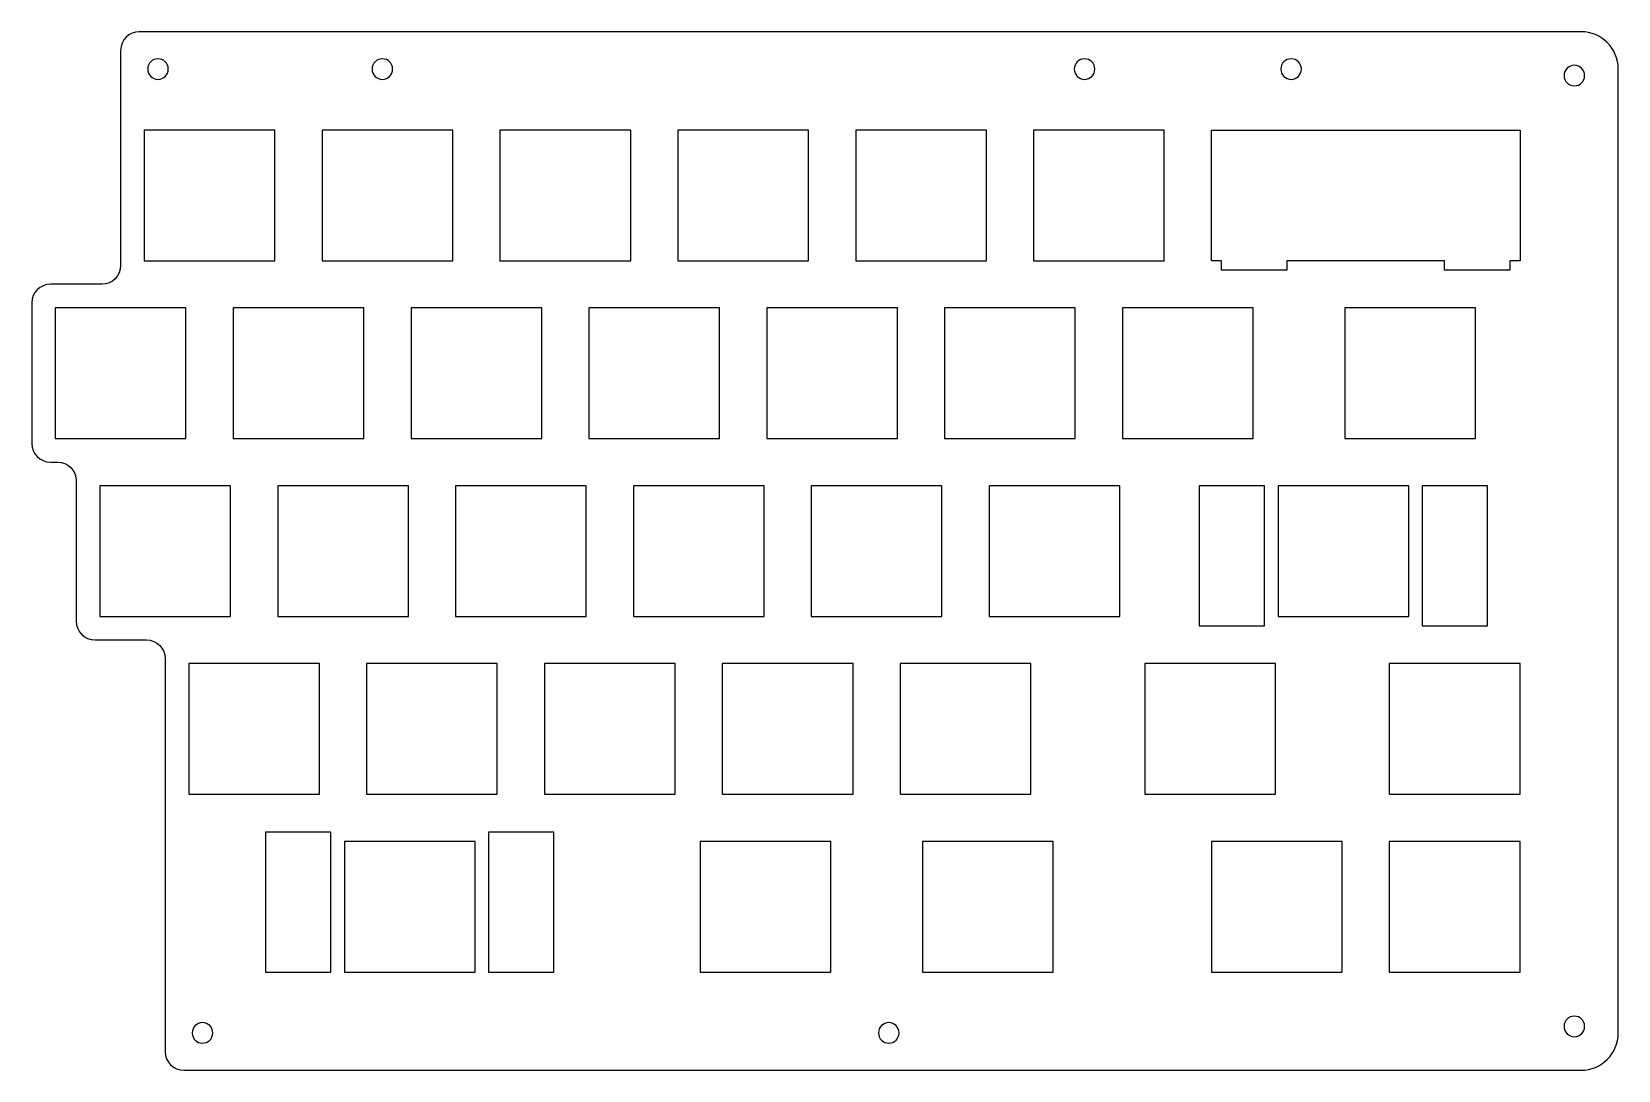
# Model space of a CAD drawing. Header units: millimetres. Extents: x 19 to 189, y -33 to 79.
import ezdxf

# ---------------------------------------------------------------- set-up
doc = ezdxf.new("R2010")
doc.units = ezdxf.units.MM
doc.header["$MEASUREMENT"] = 0
doc.layers.add('Layer 2', color=7, linetype='Continuous')

# ---------------------------------------------------------------- blocks, each defined once
blk = doc.blocks.new('block 2')
at = {"layer": 'Layer 2', "color": 195, "lineweight": 25, "true_color": 0x794d9e}
blk.add_lwpolyline([(31.04, 54.02), (45.04, 54.02), (45.04, 68.02), (31.04, 68.02), (31.04, 54.02)], dxfattribs=at)
blk = doc.blocks.new('block 3')
at = {"layer": 'Layer 2', "color": 195, "lineweight": 25, "true_color": 0x794d9e}
blk.add_lwpolyline([(50.09, 54.02), (64.09, 54.02), (64.09, 68.02), (50.09, 68.02), (50.09, 54.02)], dxfattribs=at)
blk = doc.blocks.new('block 4')
at = {"layer": 'Layer 2', "color": 195, "lineweight": 25, "true_color": 0x794d9e}
blk.add_lwpolyline([(69.14, 54.02), (83.14, 54.02), (83.14, 68.02), (69.14, 68.02), (69.14, 54.02)], dxfattribs=at)
blk = doc.blocks.new('block 5')
at = {"layer": 'Layer 2', "color": 195, "lineweight": 25, "true_color": 0x794d9e}
blk.add_lwpolyline([(88.19, 54.02), (102.19, 54.02), (102.19, 68.02), (88.19, 68.02), (88.19, 54.02)], dxfattribs=at)
blk = doc.blocks.new('block 6')
at = {"layer": 'Layer 2', "color": 195, "lineweight": 25, "true_color": 0x794d9e}
blk.add_lwpolyline([(107.24, 54.02), (121.24, 54.02), (121.24, 68.02), (107.24, 68.02), (107.24, 54.02)], dxfattribs=at)
blk = doc.blocks.new('block 7')
at = {"layer": 'Layer 2', "color": 195, "lineweight": 25, "true_color": 0x794d9e}
blk.add_lwpolyline([(126.29, 54.02), (140.29, 54.02), (140.29, 68.02), (126.29, 68.02), (126.29, 54.02)], dxfattribs=at)
blk = doc.blocks.new('block 8')
at = {"layer": 'Layer 2', "color": 195, "lineweight": 25, "true_color": 0x794d9e}
blk.add_lwpolyline([(21.51, 34.97), (35.51, 34.97), (35.51, 48.97), (21.51, 48.97), (21.51, 34.97)], dxfattribs=at)
blk = doc.blocks.new('block 9')
at = {"layer": 'Layer 2', "color": 195, "lineweight": 25, "true_color": 0x794d9e}
blk.add_lwpolyline([(40.56, 34.97), (54.56, 34.97), (54.56, 48.97), (40.56, 48.97), (40.56, 34.97)], dxfattribs=at)
blk = doc.blocks.new('block 10')
at = {"layer": 'Layer 2', "color": 195, "lineweight": 25, "true_color": 0x794d9e}
blk.add_lwpolyline([(59.61, 34.97), (73.61, 34.97), (73.61, 48.97), (59.61, 48.97), (59.61, 34.97)], dxfattribs=at)
blk = doc.blocks.new('block 11')
at = {"layer": 'Layer 2', "color": 195, "lineweight": 25, "true_color": 0x794d9e}
blk.add_lwpolyline([(78.66, 34.97), (92.66, 34.97), (92.66, 48.97), (78.66, 48.97), (78.66, 34.97)], dxfattribs=at)
blk = doc.blocks.new('block 12')
at = {"layer": 'Layer 2', "color": 195, "lineweight": 25, "true_color": 0x794d9e}
blk.add_lwpolyline([(97.71, 34.97), (111.71, 34.97), (111.71, 48.97), (97.71, 48.97), (97.71, 34.97)], dxfattribs=at)
blk = doc.blocks.new('block 13')
at = {"layer": 'Layer 2', "color": 195, "lineweight": 25, "true_color": 0x794d9e}
blk.add_lwpolyline([(116.76, 34.97), (130.76, 34.97), (130.76, 48.97), (116.76, 48.97), (116.76, 34.97)], dxfattribs=at)
blk = doc.blocks.new('block 14')
at = {"layer": 'Layer 2', "color": 195, "lineweight": 25, "true_color": 0x794d9e}
blk.add_lwpolyline([(135.81, 34.97), (149.81, 34.97), (149.81, 48.97), (135.81, 48.97), (135.81, 34.97)], dxfattribs=at)
blk = doc.blocks.new('block 15')
at = {"layer": 'Layer 2', "color": 195, "lineweight": 25, "true_color": 0x794d9e}
blk.add_lwpolyline([(26.28, 15.92), (40.28, 15.92), (40.28, 29.92), (26.28, 29.92), (26.28, 15.92)], dxfattribs=at)
blk = doc.blocks.new('block 16')
at = {"layer": 'Layer 2', "color": 195, "lineweight": 25, "true_color": 0x794d9e}
blk.add_lwpolyline([(45.33, 15.92), (59.33, 15.92), (59.33, 29.92), (45.33, 29.92), (45.33, 15.92)], dxfattribs=at)
blk = doc.blocks.new('block 17')
at = {"layer": 'Layer 2', "color": 195, "lineweight": 25, "true_color": 0x794d9e}
blk.add_lwpolyline([(64.38, 15.92), (78.38, 15.92), (78.38, 29.92), (64.38, 29.92), (64.38, 15.92)], dxfattribs=at)
blk = doc.blocks.new('block 18')
at = {"layer": 'Layer 2', "color": 195, "lineweight": 25, "true_color": 0x794d9e}
blk.add_lwpolyline([(83.43, 15.92), (97.43, 15.92), (97.43, 29.92), (83.43, 29.92), (83.43, 15.92)], dxfattribs=at)
blk = doc.blocks.new('block 19')
at = {"layer": 'Layer 2', "color": 195, "lineweight": 25, "true_color": 0x794d9e}
blk.add_lwpolyline([(102.48, 15.92), (116.48, 15.92), (116.48, 29.92), (102.48, 29.92), (102.48, 15.92)], dxfattribs=at)
blk = doc.blocks.new('block 20')
at = {"layer": 'Layer 2', "color": 195, "lineweight": 25, "true_color": 0x794d9e}
blk.add_lwpolyline([(121.53, 15.92), (135.53, 15.92), (135.53, 29.92), (121.53, 29.92), (121.53, 15.92)], dxfattribs=at)
blk = doc.blocks.new('block 21')
at = {"layer": 'Layer 2', "color": 195, "lineweight": 25, "true_color": 0x794d9e}
blk.add_lwpolyline([(35.8, -3.13), (49.8, -3.13), (49.8, 10.87), (35.8, 10.87), (35.8, -3.13)], dxfattribs=at)
blk = doc.blocks.new('block 22')
at = {"layer": 'Layer 2', "color": 195, "lineweight": 25, "true_color": 0x794d9e}
blk.add_lwpolyline([(54.85, -3.13), (68.85, -3.13), (68.85, 10.87), (54.85, 10.87), (54.85, -3.13)], dxfattribs=at)
blk = doc.blocks.new('block 23')
at = {"layer": 'Layer 2', "color": 195, "lineweight": 25, "true_color": 0x794d9e}
blk.add_lwpolyline([(73.9, -3.13), (87.9, -3.13), (87.9, 10.87), (73.9, 10.87), (73.9, -3.13)], dxfattribs=at)
blk = doc.blocks.new('block 24')
at = {"layer": 'Layer 2', "color": 195, "lineweight": 25, "true_color": 0x794d9e}
blk.add_lwpolyline([(92.95, -3.13), (106.95, -3.13), (106.95, 10.87), (92.95, 10.87), (92.95, -3.13)], dxfattribs=at)
blk = doc.blocks.new('block 25')
at = {"layer": 'Layer 2', "color": 195, "lineweight": 25, "true_color": 0x794d9e}
blk.add_open_spline([(154.86, 54.02), (159.58, 54.02), (165.59, 54.02), (170.3, 54.02), (170.3, 54.02), (170.3, 53.02), (170.3, 53.02), (170.3, 53.02), (177.3, 53.02), (177.3, 53.02), (177.3, 53.02), (177.3, 54.02), (177.3, 54.02), (177.3, 54.02), (178.39, 54.02), (178.39, 54.02), (178.39, 54.02), (178.39, 68.02), (178.39, 68.02), (167.65, 68.02), (156.07, 68.02), (145.34, 68.02), (145.34, 68.02), (145.34, 54.02), (145.34, 54.02), (145.34, 54.02), (146.42, 54.02), (146.42, 54.02), (146.42, 54.02), (146.42, 53.02), (146.42, 53.02), (146.42, 53.02), (153.42, 53.02), (153.42, 53.02), (153.42, 53.02), (153.42, 54.02), (153.42, 54.02), (153.42, 54.02), (154.86, 54.02), (154.86, 54.02)], degree=3, knots=[0, 0, 0, 0, 1, 1, 1, 2, 2, 2, 3, 3, 3, 4, 4, 4, 5, 5, 5, 6, 6, 6, 7, 7, 7, 8, 8, 8, 9, 9, 9, 10, 10, 10, 11, 11, 11, 12, 12, 12, 13, 13, 13, 13], dxfattribs=at)
blk = doc.blocks.new('block 26')
at = {"layer": 'Layer 2', "color": 195, "lineweight": 25, "true_color": 0x794d9e}
blk.add_lwpolyline([(159.63, 34.97), (173.63, 34.97), (173.63, 48.97), (159.63, 48.97), (159.63, 34.97)], dxfattribs=at)
blk = doc.blocks.new('block 27')
at = {"layer": 'Layer 2', "color": 195, "lineweight": 25, "true_color": 0x794d9e}
blk.add_lwpolyline([(152.48, 15.92), (166.48, 15.92), (166.48, 29.92), (152.48, 29.92), (152.48, 15.92)], dxfattribs=at)
blk = doc.blocks.new('block 28')
at = {"layer": 'Layer 2', "color": 195, "lineweight": 25, "true_color": 0x794d9e}
blk.add_lwpolyline([(112, -3.13), (126, -3.13), (126, 10.87), (112, 10.87), (112, -3.13)], dxfattribs=at)
blk = doc.blocks.new('block 29')
at = {"layer": 'Layer 2', "color": 195, "lineweight": 25, "true_color": 0x794d9e}
blk.add_lwpolyline([(138.19, -3.13), (152.19, -3.13), (152.19, 10.87), (138.19, 10.87), (138.19, -3.13)], dxfattribs=at)
blk = doc.blocks.new('block 30')
at = {"layer": 'Layer 2', "color": 195, "lineweight": 25, "true_color": 0x794d9e}
blk.add_lwpolyline([(164.39, -3.13), (178.39, -3.13), (178.39, 10.87), (164.39, 10.87), (164.39, -3.13)], dxfattribs=at)
blk = doc.blocks.new('block 31')
at = {"layer": 'Layer 2', "color": 195, "lineweight": 25, "true_color": 0x794d9e}
blk.add_lwpolyline([(52.47, -22.18), (66.47, -22.18), (66.47, -8.18), (52.47, -8.18), (52.47, -22.18)], dxfattribs=at)
blk = doc.blocks.new('block 32')
at = {"layer": 'Layer 2', "color": 195, "lineweight": 25, "true_color": 0x794d9e}
blk.add_lwpolyline([(90.57, -22.18), (104.57, -22.18), (104.57, -8.18), (90.57, -8.18), (90.57, -22.18)], dxfattribs=at)
blk = doc.blocks.new('block 33')
at = {"layer": 'Layer 2', "color": 195, "lineweight": 25, "true_color": 0x794d9e}
blk.add_lwpolyline([(114.38, -22.18), (128.38, -22.18), (128.38, -8.18), (114.38, -8.18), (114.38, -22.18)], dxfattribs=at)
blk = doc.blocks.new('block 34')
at = {"layer": 'Layer 2', "color": 195, "lineweight": 25, "true_color": 0x794d9e}
blk.add_lwpolyline([(145.34, -22.18), (159.34, -22.18), (159.34, -8.18), (145.34, -8.18), (145.34, -22.18)], dxfattribs=at)
blk = doc.blocks.new('block 35')
at = {"layer": 'Layer 2', "color": 195, "lineweight": 25, "true_color": 0x794d9e}
blk.add_lwpolyline([(164.39, -22.18), (178.39, -22.18), (178.39, -8.18), (164.39, -8.18), (164.39, -22.18)], dxfattribs=at)
blk = doc.blocks.new('block 36')
at = {"layer": 'Layer 2', "color": 195, "lineweight": 25, "true_color": 0x794d9e}
blk.add_lwpolyline([(144.04, 14.92), (151.04, 14.92), (151.04, 29.92), (144.04, 29.92), (144.04, 14.92)], dxfattribs=at)
blk = doc.blocks.new('block 37')
at = {"layer": 'Layer 2', "color": 195, "lineweight": 25, "true_color": 0x794d9e}
blk.add_lwpolyline([(167.92, 14.92), (174.92, 14.92), (174.92, 29.92), (167.92, 29.92), (167.92, 14.92)], dxfattribs=at)
blk = doc.blocks.new('block 38')
at = {"layer": 'Layer 2', "color": 195, "lineweight": 25, "true_color": 0x794d9e}
blk.add_lwpolyline([(74.91, -7.18), (67.91, -7.18), (67.91, -22.18), (74.91, -22.18), (74.91, -7.18)], dxfattribs=at)
blk = doc.blocks.new('block 39')
at = {"layer": 'Layer 2', "color": 195, "lineweight": 25, "true_color": 0x794d9e}
blk.add_lwpolyline([(51.03, -7.18), (44.03, -7.18), (44.03, -22.18), (51.03, -22.18), (51.03, -7.18)], dxfattribs=at)

msp = doc.modelspace()

# ---------------------------------------------------------------- linework, layer by layer
at = {"layer": 'Layer 2', "color": 195, "lineweight": 25, "true_color": 0x794d9e}
for points, knots in [([(30.51, 78.55), (30.51, 78.55), (184.91, 78.55), (184.91, 78.55), (187.12, 78.55), (188.91, 76.76), (188.91, 74.55), (188.91, 74.55), (188.91, -28.7), (188.91, -28.7), (188.91, -30.91), (187.12, -32.7), (184.91, -32.7), (184.91, -32.7), (35.28, -32.7), (35.28, -32.7), (34.17, -32.7), (33.28, -31.8), (33.28, -30.7), (33.28, -30.7), (33.28, 11.4), (33.28, 11.4), (33.28, 12.5), (32.38, 13.4), (31.28, 13.4), (31.28, 13.4), (25.75, 13.4), (25.75, 13.4), (24.65, 13.4), (23.75, 14.3), (23.75, 15.4), (23.75, 15.4), (23.75, 30.45), (23.75, 30.45), (23.75, 31.55), (22.85, 32.45), (21.75, 32.45), (21.75, 32.45), (20.99, 32.45), (20.99, 32.45), (19.88, 32.45), (18.99, 33.35), (18.99, 34.45), (18.99, 34.45), (18.99, 49.5), (18.99, 49.5), (18.99, 50.6), (19.88, 51.5), (20.99, 51.5), (20.99, 51.5), (26.51, 51.5), (26.51, 51.5), (27.62, 51.5), (28.51, 52.4), (28.51, 53.5), (28.51, 53.5), (28.51, 76.55), (28.51, 76.55), (28.51, 77.65), (29.41, 78.55), (30.51, 78.55)], [0, 0, 0, 0, 1, 1, 1, 2, 2, 2, 3, 3, 3, 4, 4, 4, 5, 5, 5, 6, 6, 6, 7, 7, 7, 8, 8, 8, 9, 9, 9, 10, 10, 10, 11, 11, 11, 12, 12, 12, 13, 13, 13, 14, 14, 14, 15, 15, 15, 16, 16, 16, 17, 17, 17, 18, 18, 18, 19, 19, 19, 20, 20, 20, 20]), ([(33.61, 74.55), (33.61, 73.94), (33.12, 73.45), (32.51, 73.45), (31.91, 73.45), (31.41, 73.94), (31.41, 74.55), (31.41, 75.16), (31.91, 75.65), (32.51, 75.65), (33.12, 75.65), (33.61, 75.16), (33.61, 74.55)], [0, 0, 0, 0, 1, 1, 1, 2, 2, 2, 3, 3, 3, 4, 4, 4, 4]), ([(57.64, 74.55), (57.64, 73.94), (57.15, 73.45), (56.54, 73.45), (55.93, 73.45), (55.44, 73.94), (55.44, 74.55), (55.44, 75.16), (55.93, 75.65), (56.54, 75.65), (57.15, 75.65), (57.64, 75.16), (57.64, 74.55)], [0, 0, 0, 0, 1, 1, 1, 2, 2, 2, 3, 3, 3, 4, 4, 4, 4]), ([(132.85, 74.55), (132.85, 73.94), (132.36, 73.45), (131.75, 73.45), (131.15, 73.45), (130.65, 73.94), (130.65, 74.55), (130.65, 75.16), (131.15, 75.65), (131.75, 75.65), (132.36, 75.65), (132.85, 75.16), (132.85, 74.55)], [0, 0, 0, 0, 1, 1, 1, 2, 2, 2, 3, 3, 3, 4, 4, 4, 4]), ([(154.97, 74.55), (154.97, 73.94), (154.48, 73.45), (153.87, 73.45), (153.26, 73.45), (152.77, 73.94), (152.77, 74.55), (152.77, 75.16), (153.26, 75.65), (153.87, 75.65), (154.48, 75.65), (154.97, 75.16), (154.97, 74.55)], [0, 0, 0, 0, 1, 1, 1, 2, 2, 2, 3, 3, 3, 4, 4, 4, 4]), ([(185.31, 73.85), (185.31, 73.24), (184.82, 72.75), (184.21, 72.75), (183.61, 72.75), (183.11, 73.24), (183.11, 73.85), (183.11, 74.46), (183.61, 74.95), (184.21, 74.95), (184.82, 74.95), (185.31, 74.46), (185.31, 73.85)], [0, 0, 0, 0, 1, 1, 1, 2, 2, 2, 3, 3, 3, 4, 4, 4, 4]), ([(185.31, -28), (185.31, -28.61), (184.82, -29.1), (184.21, -29.1), (183.61, -29.1), (183.11, -28.61), (183.11, -28), (183.11, -27.39), (183.61, -26.9), (184.21, -26.9), (184.82, -26.9), (185.31, -27.39), (185.31, -28)], [0, 0, 0, 0, 1, 1, 1, 2, 2, 2, 3, 3, 3, 4, 4, 4, 4]), ([(38.38, -28.7), (38.38, -29.31), (37.88, -29.8), (37.28, -29.8), (36.67, -29.8), (36.18, -29.31), (36.18, -28.7), (36.18, -28.09), (36.67, -27.6), (37.28, -27.6), (37.88, -27.6), (38.38, -28.09), (38.38, -28.7)], [0, 0, 0, 0, 1, 1, 1, 2, 2, 2, 3, 3, 3, 4, 4, 4, 4]), ([(111.88, -28.7), (111.88, -29.31), (111.38, -29.8), (110.78, -29.8), (110.17, -29.8), (109.68, -29.31), (109.68, -28.7), (109.68, -28.09), (110.17, -27.6), (110.78, -27.6), (111.38, -27.6), (111.88, -28.09), (111.88, -28.7)], [0, 0, 0, 0, 1, 1, 1, 2, 2, 2, 3, 3, 3, 4, 4, 4, 4])]:
    msp.add_open_spline(points, degree=3, knots=knots, dxfattribs=at)

# ---------------------------------------------------------------- block references
at = {"layer": 'Layer 2'}
for name in ['block 2', 'block 3', 'block 4', 'block 5', 'block 6', 'block 7', 'block 25', 'block 8', 'block 9', 'block 10', 'block 11', 'block 12', 'block 13', 'block 14', 'block 26', 'block 15', 'block 16', 'block 17', 'block 18', 'block 19', 'block 20', 'block 36', 'block 27', 'block 37', 'block 21', 'block 22', 'block 23', 'block 24', 'block 28', 'block 29', 'block 30', 'block 39', 'block 31', 'block 38', 'block 32', 'block 33', 'block 34', 'block 35']:
    msp.add_blockref(name, (0, 0), dxfattribs=at)

doc.saveas('drawing.dxf')
